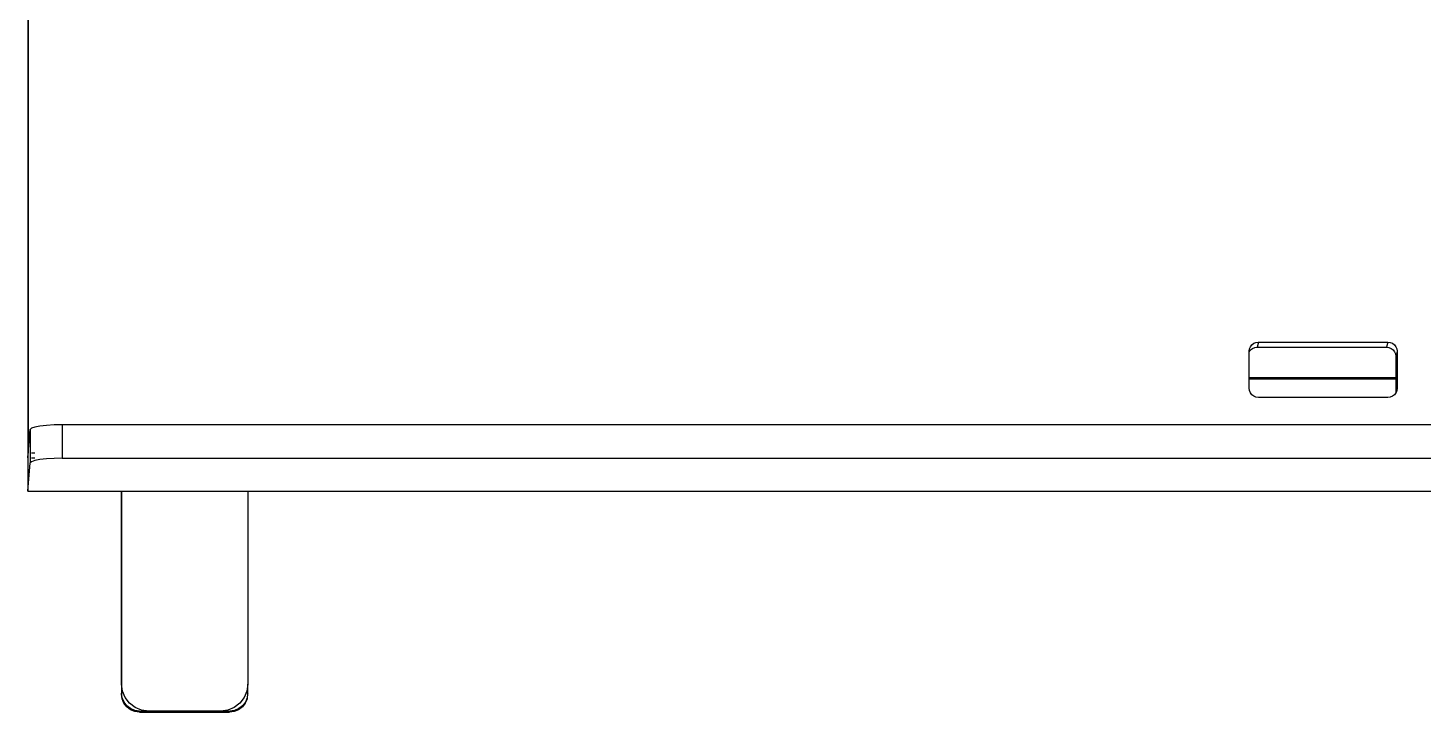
# Model space of a CAD drawing. Header units: metres. Extents: x -4.2 to 4.2, y -5.7 to 5.7.
# Drawn here: x 0.285 to 0.882, y 3.302 to 3.595 of the extents above; entities that cross this region are included whole.
import ezdxf

# ---------------------------------------------------------------- set-up
doc = ezdxf.new("R2010")
doc.units = ezdxf.units.M

msp = doc.modelspace()

# ---------------------------------------------------------------- linework, layer by layer
for p, q in [((0.28528, 3.96721), (0.28528, 3.41098)), ((0.28546, 3.96968), (0.28546, 3.4131)), ((0.808, 3.45667), (0.80813, 3.45768)), ((0.80813, 3.45768), (0.80852, 3.45863)), ((0.80852, 3.45863), (0.80915, 3.45945)), ((0.80865, 3.45729), (0.80947, 3.45792)), ((0.80915, 3.45945), (0.80997, 3.46008)), ((0.80947, 3.45792), (0.81042, 3.45832)), ((0.80997, 3.46008), (0.81093, 3.46047)), ((0.81042, 3.45832), (0.81145, 3.45845)), ((0.81093, 3.46047), (0.81195, 3.46061)), ((0.81195, 3.46061), (0.81145, 3.45845)), ((0.81145, 3.45845), (0.86683, 3.45845)), ((0.81195, 3.46061), (0.86737, 3.46061)), ((0.86737, 3.46061), (0.86683, 3.45845)), ((0.86683, 3.45845), (0.86785, 3.45832)), ((0.86737, 3.46061), (0.8684, 3.46047)), ((0.86785, 3.45832), (0.86881, 3.45792)), ((0.8684, 3.46047), (0.86935, 3.46008)), ((0.86881, 3.45792), (0.86963, 3.45729)), ((0.86935, 3.46008), (0.87017, 3.45945)), ((0.87017, 3.45945), (0.8708, 3.45863)), ((0.8708, 3.45863), (0.87119, 3.45767)), ((0.87119, 3.45767), (0.87133, 3.45665)), ((0.80802, 3.45647), (0.808, 3.45667)), ((0.808, 3.45642), (0.80802, 3.45647)), ((0.808, 3.44535), (0.808, 3.45642)), ((0.80802, 3.45647), (0.80865, 3.45729)), ((0.86963, 3.45729), (0.87026, 3.45647)), ((0.87026, 3.45647), (0.87065, 3.45552)), ((0.87065, 3.45552), (0.87079, 3.45449)), ((0.87133, 3.45665), (0.87079, 3.45449)), ((0.87079, 3.45449), (0.87079, 3.44535)), ((0.87133, 3.45665), (0.87133, 3.44081)), ((0.87079, 3.44535), (0.808, 3.44535)), ((0.808, 3.44523), (0.808, 3.44535)), ((0.808, 3.44523), (0.87079, 3.44523)), ((0.808, 3.44469), (0.808, 3.44523)), ((0.87079, 3.44469), (0.808, 3.44469)), ((0.808, 3.44084), (0.808, 3.44469)), ((0.80813, 3.43981), (0.808, 3.44084)), ((0.80853, 3.43886), (0.80813, 3.43981)), ((0.87079, 3.44535), (0.87079, 3.44523)), ((0.87079, 3.44523), (0.87079, 3.44469)), ((0.87079, 3.44469), (0.87079, 3.43883)), ((0.87133, 3.44081), (0.87088, 3.43904)), ((0.8712, 3.4398), (0.87088, 3.43904)), ((0.87133, 3.44081), (0.8712, 3.4398)), ((0.80916, 3.43804), (0.80853, 3.43886)), ((0.80998, 3.43741), (0.80916, 3.43804)), ((0.81093, 3.43701), (0.80998, 3.43741)), ((0.81196, 3.43688), (0.81093, 3.43701)), ((0.86738, 3.43688), (0.81196, 3.43688)), ((0.8684, 3.43701), (0.86738, 3.43688)), ((0.86936, 3.43741), (0.8684, 3.43701)), ((0.87018, 3.43804), (0.86936, 3.43741)), ((0.87079, 3.43883), (0.87018, 3.43804)), ((0.87081, 3.43886), (0.87079, 3.43883)), ((0.87088, 3.43904), (0.87081, 3.43886)), ((0.28546, 3.4131), (0.2863, 3.42317)), ((0.2868, 3.4237), (0.2863, 3.42317)), ((0.2863, 3.42317), (0.2863, 3.40888)), ((0.28819, 3.42418), (0.2868, 3.4237)), ((0.29037, 3.4246), (0.28819, 3.42418)), ((0.2932, 3.42492), (0.29037, 3.4246)), ((0.29647, 3.42513), (0.2932, 3.42492)), ((0.29997, 3.4252), (0.29647, 3.42513)), ((1.3853, 3.4252), (0.29997, 3.4252)), ((0.29997, 3.4252), (0.29997, 3.41089)), ((0.28528, 3.41098), (0.28546, 3.4131)), ((0.28528, 3.41098), (0.28528, 3.39673)), ((0.2868, 3.41313), (0.28819, 3.41313)), ((0.2868, 3.41098), (0.28819, 3.41098)), ((0.29037, 3.4103), (0.28819, 3.40989)), ((0.2932, 3.41062), (0.29037, 3.4103)), ((0.29647, 3.41083), (0.2932, 3.41062)), ((0.29997, 3.41089), (0.29647, 3.41083)), ((0.29997, 3.41089), (1.3853, 3.41089)), ((0.28528, 3.39673), (0.2863, 3.40888)), ((0.2868, 3.4094), (0.2863, 3.40888)), ((0.28819, 3.40989), (0.2868, 3.4094)), ((0.28528, 3.39673), (0.32535, 3.39673)), ((0.32535, 3.39673), (0.3254, 3.31421)), ((0.32535, 3.39673), (0.3254, 3.39673)), ((0.3254, 3.31421), (0.3254, 3.39673)), ((0.3254, 3.39673), (0.37938, 3.39673)), ((0.37938, 3.39673), (0.37938, 3.31421)), ((0.37938, 3.39673), (1.26637, 3.39673)), ((0.3254, 3.31421), (0.32535, 3.31376)), ((0.32535, 3.31376), (0.3254, 3.31035)), ((0.3254, 3.31035), (0.32535, 3.3099)), ((0.32562, 3.30791), (0.32535, 3.3099)), ((0.32579, 3.31121), (0.3254, 3.31421)), ((0.32566, 3.30836), (0.3254, 3.31035)), ((0.32695, 3.30842), (0.32579, 3.31121)), ((0.32879, 3.30603), (0.32695, 3.30842)), ((0.37783, 3.30842), (0.376, 3.30603)), ((0.37899, 3.31121), (0.37783, 3.30842)), ((0.37938, 3.31421), (0.37899, 3.31121)), ((0.37933, 3.3099), (0.37912, 3.30836)), ((0.37938, 3.31035), (0.37933, 3.30996)), ((0.37933, 3.3099), (0.37933, 3.30996)), ((0.37938, 3.31035), (0.37938, 3.31421)), ((0.32639, 3.30605), (0.32562, 3.30791)), ((0.32643, 3.30649), (0.32566, 3.30836)), ((0.32761, 3.30445), (0.32639, 3.30605)), ((0.32766, 3.3049), (0.32643, 3.30649)), ((0.32921, 3.30323), (0.32761, 3.30445)), ((0.32925, 3.30367), (0.32766, 3.3049)), ((0.33118, 3.30419), (0.32879, 3.30603)), ((0.33107, 3.30246), (0.32921, 3.30323)), ((0.33111, 3.3029), (0.32925, 3.30367)), ((0.33306, 3.30219), (0.33107, 3.30246)), ((0.33311, 3.30264), (0.33111, 3.3029)), ((0.33397, 3.30303), (0.33118, 3.30419)), ((0.33311, 3.30264), (0.33306, 3.30219)), ((0.33311, 3.30264), (0.33697, 3.30264)), ((0.33697, 3.30264), (0.33397, 3.30303)), ((0.33697, 3.30264), (0.33692, 3.30219)), ((0.36782, 3.30264), (0.33697, 3.30264)), ((0.36782, 3.30264), (0.36777, 3.30219)), ((0.37081, 3.30303), (0.36782, 3.30264)), ((0.36782, 3.30264), (0.37167, 3.30264)), ((0.3736, 3.30419), (0.37081, 3.30303)), ((0.37167, 3.30264), (0.37162, 3.30219)), ((0.37362, 3.30246), (0.37162, 3.30219)), ((0.37367, 3.3029), (0.37167, 3.30264)), ((0.376, 3.30603), (0.3736, 3.30419)), ((0.37548, 3.30323), (0.37362, 3.30246)), ((0.37553, 3.30367), (0.37367, 3.3029)), ((0.37707, 3.30445), (0.37548, 3.30323)), ((0.37713, 3.3049), (0.37553, 3.30367)), ((0.3783, 3.30605), (0.37707, 3.30445)), ((0.37835, 3.30649), (0.37713, 3.3049)), ((0.37907, 3.30791), (0.3783, 3.30605)), ((0.37912, 3.30836), (0.37835, 3.30649)), ((0.37912, 3.30836), (0.37907, 3.30791)), ((0.33306, 3.30219), (0.33692, 3.30219)), ((0.33692, 3.30219), (0.36777, 3.30219)), ((0.36777, 3.30219), (0.37162, 3.30219))]:
    msp.add_line(p, q)

doc.saveas('drawing.dxf')
